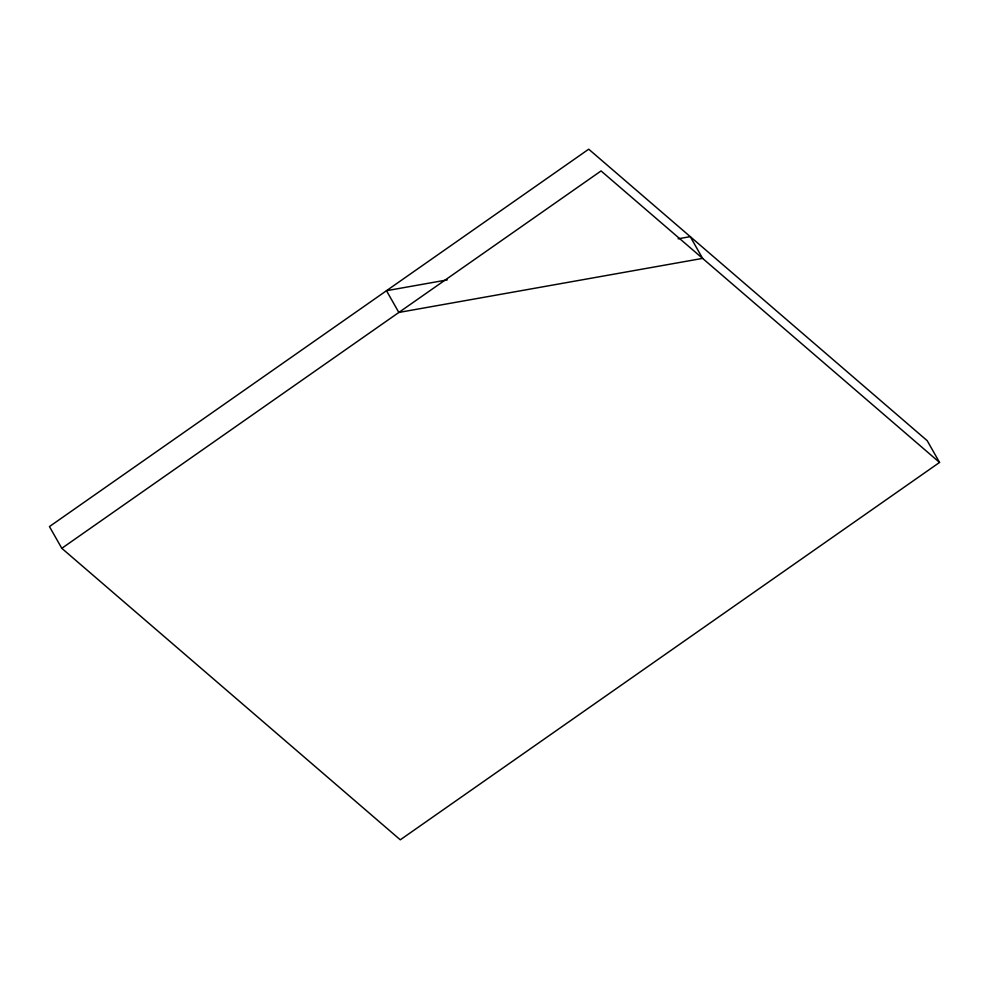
<?xml version="1.0" encoding="UTF-8"?>
<svg xmlns="http://www.w3.org/2000/svg" width="989" height="989" viewBox="0 0 989 989"><rect width="100%" height="100%" fill="white"/><g stroke="black" fill="none" stroke-linecap="round" stroke-linejoin="round"><path stroke-width="1.48" d="M61.8 548.314L601.065 170.936L939.55 462.432L400.285 839.809L61.8 548.314L49.45 526.568L588.715 149.191L927.2 440.686L939.55 462.432M447.238 279.899L386.489 290.704L398.839 312.45L702.61 258.389L690.26 236.643L678.108 238.806"/></g></svg>
